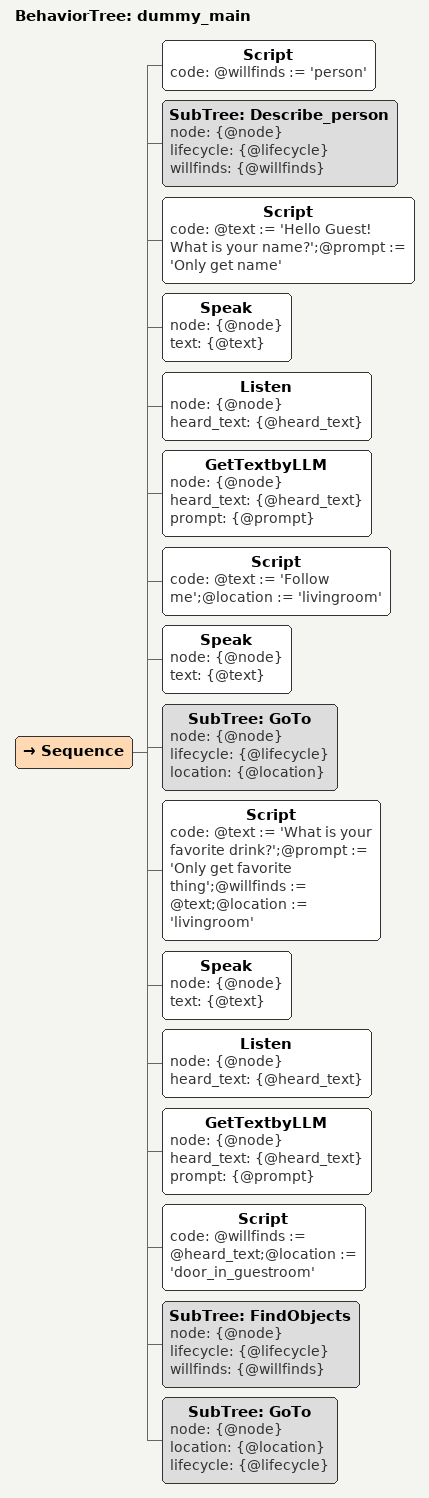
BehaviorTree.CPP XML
<?xml version="1.0" encoding="UTF-8"?>
<root BTCPP_format="4">
    <BehaviorTree ID="dummy_main">
        <Sequence>
            <Script code="@willfinds := 'person'"/>
            <SubTree ID="Describe_person" node="{@node}" lifecycle="{@lifecycle}" willfinds="{@willfinds}"/>

            <Script code="@text := 'Hello Guest! What is your name?';@prompt := 'Only get name'"/>
            <Speak node="{@node}" text="{@text}"/>
            <Listen node="{@node}" heard_text="{@heard_text}"/>
            <GetTextbyLLM node="{@node}" heard_text="{@heard_text}" prompt="{@prompt}"/>

            <Script code="@text := 'Follow me';@location := 'livingroom'" />
            <Speak node="{@node}" text="{@text}"/>
            <SubTree ID="GoTo" node="{@node}" lifecycle="{@lifecycle}" location="{@location}"/>

            <Script code="@text := 'What is your favorite drink?';@prompt := 'Only get favorite thing';@willfinds := @text;@location := 'livingroom'"/>
            <Speak node="{@node}" text="{@text}"/>
            <Listen node="{@node}" heard_text="{@heard_text}"/>
            <GetTextbyLLM node="{@node}" heard_text="{@heard_text}" prompt="{@prompt}"/>

            <Script code="@willfinds := @heard_text;@location := 'door_in_guestroom'"/>
            <SubTree ID="FindObjects" node="{@node}" lifecycle="{@lifecycle}" willfinds="{@willfinds}"/>
            <SubTree ID="GoTo" node="{@node}" location="{@location}" lifecycle="{@lifecycle}"/>

        </Sequence>
    </BehaviorTree>
</root>
